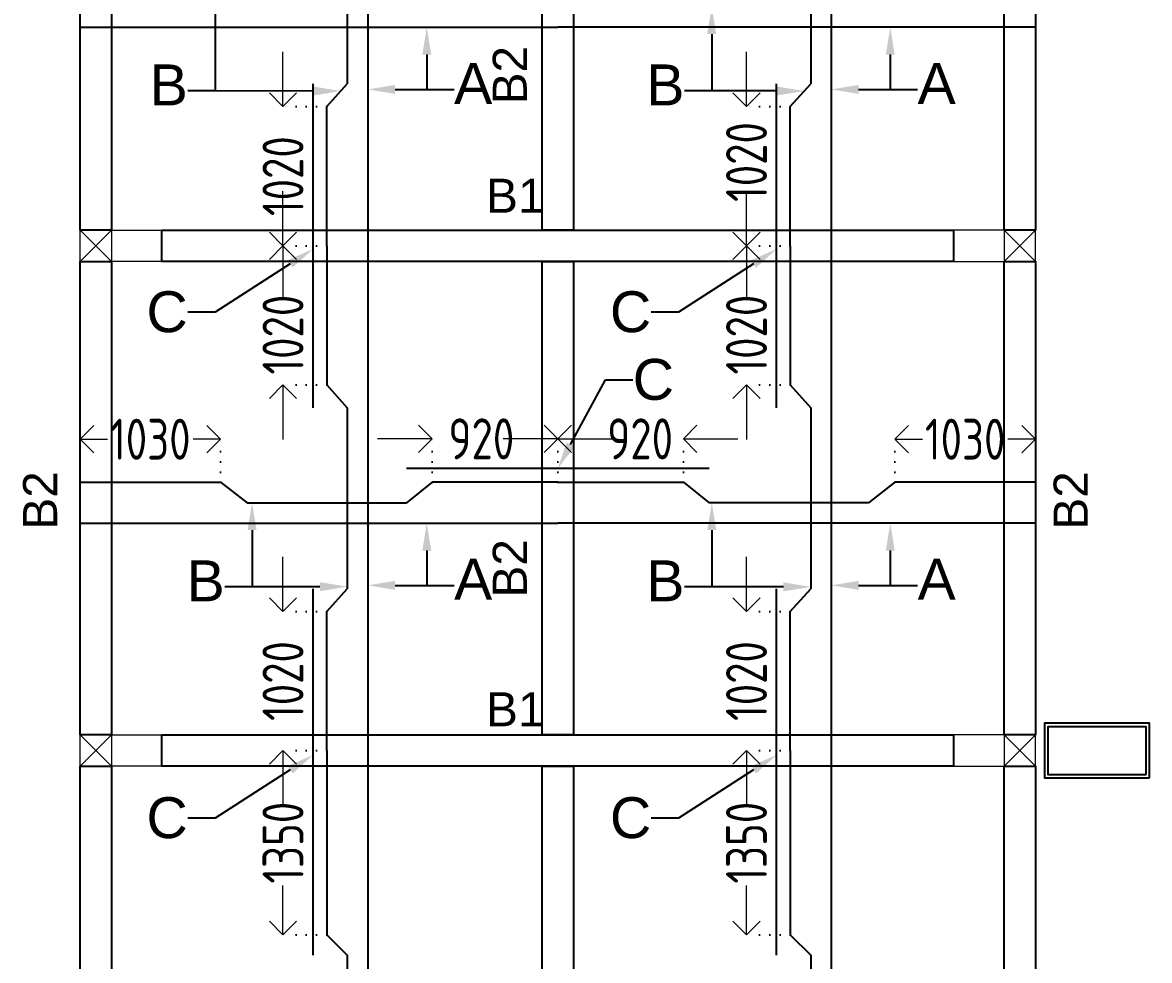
# Model space of a CAD drawing. Header units: inches. Extents: x -605 to 2991212, y -2872845 to 0.
# Drawn here: x 2823513 to 2831770, y -2066045 to -2059171 of the extents above; entities that cross this region are included whole.
import ezdxf
from ezdxf import colors
from ezdxf.entities.mleader import LeaderData, LeaderLine
from ezdxf.enums import TextEntityAlignment as Align
from ezdxf.math import Vec2, Vec3

# ---------------------------------------------------------------- set-up
doc = ezdxf.new("R2010")
doc.units = ezdxf.units.IN
doc.header["$LTSCALE"] = 600
doc.header["$MEASUREMENT"] = 0
doc.linetypes.add('DOT2', pattern=[0.125, 0, -0.125])
for name, color, linetype, lineweight in [('rDIMension', 1, 'Continuous', 18), ('rRCC 2', 40, 'Continuous', 15), ('rREINF 1', 1, 'Continuous', 25)]:
    doc.layers.add(name, color=color, linetype=linetype, lineweight=lineweight)
doc.styles.add('DIM', font='geniso.shx', dxfattribs={"width": 0.85})
doc.styles.get("Standard").update_dxf_attribs({"font": 'arial.ttf'})
doc.dimstyles.new('ST-100', dxfattribs={"dimscale": 100, "dimtxt": 2.5, "dimasz": 2, "dimexe": 0.18, "dimexo": 0.0625, "dimgap": 0.2, "dimtad": 0, "dimdec": 0, "dimzin": 0, "dimdsep": 46, "dimtxsty": 'DIM', "dimblk": 'OPEN90', "dimcen": 0.09, "dimclrd": 256, "dimclrt": 7, "dimadec": 0, "dimazin": 0, "dimtfac": 1, "dimtdec": 0, "dimtofl": 0, "dimtmove": 0, "dimatfit": 3, "dimldrblk": 'OPEN90', "dimfxl": 1, "dimtolj": 1, "dimtzin": 0, "dimlwd": -1, "dimarcsym": 0})

# ---------------------------------------------------------------- blocks, each defined once
blk = doc.blocks.new('_Open90')
at = {"color": 0, "linetype": 'ByBlock', "lineweight": -2}
for p, q in [((-0.5, 0.5), (0, 0)), ((0, 0), (-1, 0)), ((0, 0), (-0.5, -0.5))]:
    blk.add_line(p, q, dxfattribs=at)
blk = doc.blocks.new('*D327')
at = {"layer": 'Defpoints', "color": 0, "linetype": 'ByBlock', "transparency": 16777216}
for p in [(2824964.7, -2062224.9), (2823934.7, -2062540.6), (2824964.7, -2062540.6)]:
    blk.add_point(p, dxfattribs=at)
at = {"layer": 'rDIMension', "color": 0, "linetype": 'DOT2', "lineweight": -2, "transparency": 16777216}
for p, q in [((2823934.7, -2062540.6), (2823934.7, -2062224.9)), ((2824964.7, -2062540.6), (2824964.7, -2062224.9))]:
    blk.add_line(p, q, dxfattribs=at)
at = {"layer": 'rDIMension', "transparency": 16777216}
for p, q in [((2824134.7, -2062224.9), (2824136.3, -2062224.9)), ((2824764.7, -2062224.9), (2824763, -2062224.9))]:
    blk.add_line(p, q, dxfattribs=at)
at = {"layer": 'rDIMension', "linetype": 'ByBlock', "transparency": 16777216, "xscale": 200, "yscale": 200, "zscale": 200, "rotation": 180}
blk.add_blockref('_Open90', (2823934.7, -2062224.9), dxfattribs=at)
at = {"layer": 'rDIMension', "linetype": 'ByBlock', "transparency": 16777216, "xscale": 200, "yscale": 200, "zscale": 200}
blk.add_blockref('_Open90', (2824964.7, -2062224.9), dxfattribs=at)
at = {"layer": 'rDIMension', "color": 7, "linetype": 'ByBlock', "transparency": 16777216, "insert": (2824449.7, -2062224.9), "char_height": 300, "attachment_point": 5, "style": 'DIM'}
blk.add_mtext('\\A1;1030', dxfattribs=at)
blk = doc.blocks.new('*D328')
at = {"layer": 'Defpoints', "color": 0, "linetype": 'ByBlock', "transparency": 16777216}
for p in [(2827434.7, -2062222.2), (2826514.7, -2062540.6), (2827434.7, -2062540.6)]:
    blk.add_point(p, dxfattribs=at)
at = {"layer": 'rDIMension', "transparency": 16777216}
for p, q in [((2826314.7, -2062222.2), (2826114.7, -2062222.2)), ((2827634.7, -2062222.2), (2827834.7, -2062222.2))]:
    blk.add_line(p, q, dxfattribs=at)
at = {"layer": 'rDIMension', "color": 0, "linetype": 'DOT2', "lineweight": -2, "transparency": 16777216}
for p, q in [((2826514.7, -2062540.6), (2826514.7, -2062222.2)), ((2827434.7, -2062540.6), (2827434.7, -2062222.2))]:
    blk.add_line(p, q, dxfattribs=at)
at = {"layer": 'rDIMension', "linetype": 'ByBlock', "transparency": 16777216, "xscale": 200, "yscale": 200, "zscale": 200}
blk.add_blockref('_Open90', (2826514.7, -2062222.2), dxfattribs=at)
at = {"layer": 'rDIMension', "linetype": 'ByBlock', "transparency": 16777216, "xscale": 200, "yscale": 200, "zscale": 200, "rotation": 180}
blk.add_blockref('_Open90', (2827434.7, -2062222.2), dxfattribs=at)
at = {"layer": 'rDIMension', "color": 7, "linetype": 'ByBlock', "transparency": 16777216, "insert": (2826874.9, -2062222.2), "char_height": 300, "attachment_point": 5, "style": 'DIM'}
blk.add_mtext('\\A1;920', dxfattribs=at)
blk = doc.blocks.new('*D329')
at = {"layer": 'Defpoints', "color": 0, "linetype": 'ByBlock', "transparency": 16777216}
for p in [(2829904.7, -2062224.9), (2829904.7, -2062540.6), (2830934.7, -2062540.6)]:
    blk.add_point(p, dxfattribs=at)
at = {"layer": 'rDIMension', "color": 0, "linetype": 'DOT2', "lineweight": -2, "transparency": 16777216}
for p, q in [((2829904.7, -2062540.6), (2829904.7, -2062224.9)), ((2830934.7, -2062540.6), (2830934.7, -2062224.9))]:
    blk.add_line(p, q, dxfattribs=at)
at = {"layer": 'rDIMension', "transparency": 16777216}
for p, q in [((2830104.7, -2062224.9), (2830106.3, -2062224.9)), ((2830734.7, -2062224.9), (2830733, -2062224.9))]:
    blk.add_line(p, q, dxfattribs=at)
at = {"layer": 'rDIMension', "linetype": 'ByBlock', "transparency": 16777216, "xscale": 200, "yscale": 200, "zscale": 200, "rotation": 180}
blk.add_blockref('_Open90', (2829904.7, -2062224.9), dxfattribs=at)
at = {"layer": 'rDIMension', "linetype": 'ByBlock', "transparency": 16777216, "xscale": 200, "yscale": 200, "zscale": 200}
blk.add_blockref('_Open90', (2830934.7, -2062224.9), dxfattribs=at)
at = {"layer": 'rDIMension', "color": 7, "linetype": 'ByBlock', "transparency": 16777216, "insert": (2830419.7, -2062224.9), "char_height": 300, "attachment_point": 5, "style": 'DIM'}
blk.add_mtext('\\A1;1030', dxfattribs=at)
blk = doc.blocks.new('*D330')
at = {"layer": 'Defpoints', "color": 0, "linetype": 'ByBlock', "transparency": 16777216}
for p in [(2827434.7, -2062222.2), (2827434.7, -2062540.6), (2828354.7, -2062540.6)]:
    blk.add_point(p, dxfattribs=at)
at = {"layer": 'rDIMension', "transparency": 16777216}
for p, q in [((2827234.7, -2062222.2), (2827034.7, -2062222.2)), ((2828554.7, -2062222.2), (2828754.7, -2062222.2))]:
    blk.add_line(p, q, dxfattribs=at)
at = {"layer": 'rDIMension', "color": 0, "linetype": 'DOT2', "lineweight": -2, "transparency": 16777216}
for p, q in [((2827434.7, -2062540.6), (2827434.7, -2062222.2)), ((2828354.7, -2062540.6), (2828354.7, -2062222.2))]:
    blk.add_line(p, q, dxfattribs=at)
at = {"layer": 'rDIMension', "linetype": 'ByBlock', "transparency": 16777216, "xscale": 200, "yscale": 200, "zscale": 200}
blk.add_blockref('_Open90', (2827434.7, -2062222.2), dxfattribs=at)
at = {"layer": 'rDIMension', "linetype": 'ByBlock', "transparency": 16777216, "xscale": 200, "yscale": 200, "zscale": 200, "rotation": 180}
blk.add_blockref('_Open90', (2828354.7, -2062222.2), dxfattribs=at)
at = {"layer": 'rDIMension', "color": 7, "linetype": 'ByBlock', "transparency": 16777216, "insert": (2828038.1, -2062222.2), "char_height": 300, "attachment_point": 5, "style": 'DIM'}
blk.add_mtext('\\A1;920', dxfattribs=at)
blk = doc.blocks.new('*D409')
at = {"layer": 'Defpoints', "color": 0, "linetype": 'ByBlock', "transparency": 16777216}
for p in [(2825742.2, -2059786.9), (2825421.5, -2060806.9), (2825742.2, -2060806.9)]:
    blk.add_point(p, dxfattribs=at)
at = {"layer": 'rDIMension', "transparency": 16777216}
for p, q in [((2825421.5, -2059586.9), (2825421.5, -2059386.9)), ((2825421.5, -2061006.9), (2825421.5, -2061206.9))]:
    blk.add_line(p, q, dxfattribs=at)
at = {"layer": 'rDIMension', "color": 0, "linetype": 'DOT2', "lineweight": -2, "transparency": 16777216}
for p, q in [((2825742.2, -2059786.9), (2825421.5, -2059786.9)), ((2825742.2, -2060806.9), (2825421.5, -2060806.9))]:
    blk.add_line(p, q, dxfattribs=at)
at = {"layer": 'rDIMension', "linetype": 'ByBlock', "transparency": 16777216, "xscale": 200, "yscale": 200, "zscale": 200}
for p, rotation in [((2825421.5, -2059786.9), 270), ((2825421.5, -2060806.9), 90)]:
    blk.add_blockref('_Open90', p, dxfattribs=dict(at, rotation=rotation))
at = {"layer": 'rDIMension', "color": 7, "linetype": 'ByBlock', "transparency": 16777216, "insert": (2825421.5, -2060296.9), "char_height": 300, "attachment_point": 5, "rotation": 90, "style": 'DIM'}
blk.add_mtext('\\A1;1020', dxfattribs=at)
blk = doc.blocks.new('*D411')
at = {"layer": 'Defpoints', "color": 0, "linetype": 'ByBlock', "transparency": 16777216}
for p in [(2829138, -2059786.9), (2828817.3, -2060806.9), (2829138, -2060806.9)]:
    blk.add_point(p, dxfattribs=at)
at = {"layer": 'rDIMension', "transparency": 16777216}
for p, q in [((2828817.3, -2059586.9), (2828817.3, -2059386.9)), ((2828817.3, -2061006.9), (2828817.3, -2061206.9))]:
    blk.add_line(p, q, dxfattribs=at)
at = {"layer": 'rDIMension', "color": 0, "linetype": 'DOT2', "lineweight": -2, "transparency": 16777216}
for p, q in [((2829138, -2059786.9), (2828817.3, -2059786.9)), ((2829138, -2060806.9), (2828817.3, -2060806.9))]:
    blk.add_line(p, q, dxfattribs=at)
at = {"layer": 'rDIMension', "linetype": 'ByBlock', "transparency": 16777216, "xscale": 200, "yscale": 200, "zscale": 200}
for p, rotation in [((2828817.3, -2059786.9), 270), ((2828817.3, -2060806.9), 90)]:
    blk.add_blockref('_Open90', p, dxfattribs=dict(at, rotation=rotation))
at = {"layer": 'rDIMension', "color": 7, "linetype": 'ByBlock', "transparency": 16777216, "insert": (2828817.3, -2060193.4), "char_height": 300, "attachment_point": 5, "rotation": 90, "style": 'DIM'}
blk.add_mtext('\\A1;1020', dxfattribs=at)
blk = doc.blocks.new('*D412')
at = {"layer": 'Defpoints', "color": 0, "linetype": 'ByBlock', "transparency": 16777216}
for p in [(2825421.5, -2060806.9), (2825742.2, -2060806.9), (2825742.2, -2061826.9)]:
    blk.add_point(p, dxfattribs=at)
at = {"layer": 'rDIMension', "transparency": 16777216}
for p, q in [((2825421.5, -2060606.9), (2825421.5, -2060406.9)), ((2825421.5, -2062026.9), (2825421.5, -2062226.9))]:
    blk.add_line(p, q, dxfattribs=at)
at = {"layer": 'rDIMension', "color": 0, "linetype": 'DOT2', "lineweight": -2, "transparency": 16777216}
for p, q in [((2825742.2, -2060806.9), (2825421.5, -2060806.9)), ((2825742.2, -2061826.9), (2825421.5, -2061826.9))]:
    blk.add_line(p, q, dxfattribs=at)
at = {"layer": 'rDIMension', "linetype": 'ByBlock', "transparency": 16777216, "xscale": 200, "yscale": 200, "zscale": 200}
for p, rotation in [((2825421.5, -2060806.9), 270), ((2825421.5, -2061826.9), 90)]:
    blk.add_blockref('_Open90', p, dxfattribs=dict(at, rotation=rotation))
at = {"layer": 'rDIMension', "color": 7, "linetype": 'ByBlock', "transparency": 16777216, "insert": (2825421.5, -2061458.6), "char_height": 300, "attachment_point": 5, "rotation": 90, "style": 'DIM'}
blk.add_mtext('\\A1;1020', dxfattribs=at)
blk = doc.blocks.new('*D413')
at = {"layer": 'Defpoints', "color": 0, "linetype": 'ByBlock', "transparency": 16777216}
for p in [(2825742.2, -2063486.9), (2825421.5, -2064506.9), (2825742.2, -2064506.9)]:
    blk.add_point(p, dxfattribs=at)
at = {"layer": 'rDIMension', "transparency": 16777216}
for p, q in [((2825421.5, -2063286.9), (2825421.5, -2063086.9)), ((2825421.5, -2064706.9), (2825421.5, -2064906.9))]:
    blk.add_line(p, q, dxfattribs=at)
at = {"layer": 'rDIMension', "color": 0, "linetype": 'DOT2', "lineweight": -2, "transparency": 16777216}
for p, q in [((2825742.2, -2063486.9), (2825421.5, -2063486.9)), ((2825742.2, -2064506.9), (2825421.5, -2064506.9))]:
    blk.add_line(p, q, dxfattribs=at)
at = {"layer": 'rDIMension', "linetype": 'ByBlock', "transparency": 16777216, "xscale": 200, "yscale": 200, "zscale": 200}
for p, rotation in [((2825421.5, -2063486.9), 270), ((2825421.5, -2064506.9), 90)]:
    blk.add_blockref('_Open90', p, dxfattribs=dict(at, rotation=rotation))
at = {"layer": 'rDIMension', "color": 7, "linetype": 'ByBlock', "transparency": 16777216, "insert": (2825421.5, -2063996.9), "char_height": 300, "attachment_point": 5, "rotation": 90, "style": 'DIM'}
blk.add_mtext('\\A1;1020', dxfattribs=at)
blk = doc.blocks.new('*D414')
at = {"layer": 'Defpoints', "color": 0, "linetype": 'ByBlock', "transparency": 16777216}
for p in [(2828817.3, -2060806.9), (2829138, -2060806.9), (2829138, -2061826.9)]:
    blk.add_point(p, dxfattribs=at)
at = {"layer": 'rDIMension', "transparency": 16777216}
for p, q in [((2828817.3, -2060606.9), (2828817.3, -2060406.9)), ((2828817.3, -2062026.9), (2828817.3, -2062226.9))]:
    blk.add_line(p, q, dxfattribs=at)
at = {"layer": 'rDIMension', "color": 0, "linetype": 'DOT2', "lineweight": -2, "transparency": 16777216}
for p, q in [((2829138, -2060806.9), (2828817.3, -2060806.9)), ((2829138, -2061826.9), (2828817.3, -2061826.9))]:
    blk.add_line(p, q, dxfattribs=at)
at = {"layer": 'rDIMension', "linetype": 'ByBlock', "transparency": 16777216, "xscale": 200, "yscale": 200, "zscale": 200}
for p, rotation in [((2828817.3, -2060806.9), 270), ((2828817.3, -2061826.9), 90)]:
    blk.add_blockref('_Open90', p, dxfattribs=dict(at, rotation=rotation))
at = {"layer": 'rDIMension', "color": 7, "linetype": 'ByBlock', "transparency": 16777216, "insert": (2828817.3, -2061458.6), "char_height": 300, "attachment_point": 5, "rotation": 90, "style": 'DIM'}
blk.add_mtext('\\A1;1020', dxfattribs=at)
blk = doc.blocks.new('*D415')
at = {"layer": 'Defpoints', "color": 0, "linetype": 'ByBlock', "transparency": 16777216}
for p in [(2829138, -2063486.9), (2828817.3, -2064506.9), (2829138, -2064506.9)]:
    blk.add_point(p, dxfattribs=at)
at = {"layer": 'rDIMension', "transparency": 16777216}
for p, q in [((2828817.3, -2063286.9), (2828817.3, -2063086.9)), ((2828817.3, -2064706.9), (2828817.3, -2064906.9))]:
    blk.add_line(p, q, dxfattribs=at)
at = {"layer": 'rDIMension', "color": 0, "linetype": 'DOT2', "lineweight": -2, "transparency": 16777216}
for p, q in [((2829138, -2063486.9), (2828817.3, -2063486.9)), ((2829138, -2064506.9), (2828817.3, -2064506.9))]:
    blk.add_line(p, q, dxfattribs=at)
at = {"layer": 'rDIMension', "linetype": 'ByBlock', "transparency": 16777216, "xscale": 200, "yscale": 200, "zscale": 200}
for p, rotation in [((2828817.3, -2063486.9), 270), ((2828817.3, -2064506.9), 90)]:
    blk.add_blockref('_Open90', p, dxfattribs=dict(at, rotation=rotation))
at = {"layer": 'rDIMension', "color": 7, "linetype": 'ByBlock', "transparency": 16777216, "insert": (2828817.3, -2063996.9), "char_height": 300, "attachment_point": 5, "rotation": 90, "style": 'DIM'}
blk.add_mtext('\\A1;1020', dxfattribs=at)
blk = doc.blocks.new('*D424')
at = {"layer": 'Defpoints', "color": 0, "linetype": 'ByBlock', "transparency": 16777216}
for p in [(2825421.5, -2064506.9), (2825742.2, -2064506.9), (2825742.2, -2065856.9)]:
    blk.add_point(p, dxfattribs=at)
at = {"layer": 'rDIMension', "color": 0, "linetype": 'DOT2', "lineweight": -2, "transparency": 16777216}
for p, q in [((2825742.2, -2064506.9), (2825421.5, -2064506.9)), ((2825742.2, -2065856.9), (2825421.5, -2065856.9))]:
    blk.add_line(p, q, dxfattribs=at)
at = {"layer": 'rDIMension', "transparency": 16777216}
for p, q in [((2825421.5, -2064706.9), (2825421.5, -2064868.6)), ((2825421.5, -2065656.9), (2825421.5, -2065495.3))]:
    blk.add_line(p, q, dxfattribs=at)
at = {"layer": 'rDIMension', "linetype": 'ByBlock', "transparency": 16777216, "xscale": 200, "yscale": 200, "zscale": 200}
for p, rotation in [((2825421.5, -2064506.9), 90), ((2825421.5, -2065856.9), 270)]:
    blk.add_blockref('_Open90', p, dxfattribs=dict(at, rotation=rotation))
at = {"layer": 'rDIMension', "color": 7, "linetype": 'ByBlock', "transparency": 16777216, "insert": (2825421.5, -2065181.9), "char_height": 300, "attachment_point": 5, "rotation": 90, "style": 'DIM'}
blk.add_mtext('\\A1;1350', dxfattribs=at)
blk = doc.blocks.new('*D426')
at = {"layer": 'Defpoints', "color": 0, "linetype": 'ByBlock', "transparency": 16777216}
for p in [(2828817.3, -2064506.9), (2829138, -2064506.9), (2829138, -2065856.9)]:
    blk.add_point(p, dxfattribs=at)
at = {"layer": 'rDIMension', "color": 0, "linetype": 'DOT2', "lineweight": -2, "transparency": 16777216}
for p, q in [((2829138, -2064506.9), (2828817.3, -2064506.9)), ((2829138, -2065856.9), (2828817.3, -2065856.9))]:
    blk.add_line(p, q, dxfattribs=at)
at = {"layer": 'rDIMension', "transparency": 16777216}
for p, q in [((2828817.3, -2064706.9), (2828817.3, -2064868.6)), ((2828817.3, -2065656.9), (2828817.3, -2065495.3))]:
    blk.add_line(p, q, dxfattribs=at)
at = {"layer": 'rDIMension', "linetype": 'ByBlock', "transparency": 16777216, "xscale": 200, "yscale": 200, "zscale": 200}
for p, rotation in [((2828817.3, -2064506.9), 90), ((2828817.3, -2065856.9), 270)]:
    blk.add_blockref('_Open90', p, dxfattribs=dict(at, rotation=rotation))
at = {"layer": 'rDIMension', "color": 7, "linetype": 'ByBlock', "transparency": 16777216, "insert": (2828817.3, -2065181.9), "char_height": 300, "attachment_point": 5, "rotation": 90, "style": 'DIM'}
blk.add_mtext('\\A1;1350', dxfattribs=at)

msp = doc.modelspace()

# ---------------------------------------------------------------- linework, layer by layer
at = {"color": 4, "linetype": 'ByBlock'}
for points in [[(2826042.2, -2057106.9), (2826042.2, -2060806.9)], [(2829438, -2057106.9), (2829438, -2060806.9)], [(2825892.2, -2058293.8), (2825892.2, -2059620.1)], [(2829288, -2058293.8), (2829288, -2059620.1)], [(2823934.7, -2059206.3), (2827434.7, -2059206.3)], [(2830934.7, -2059206.3), (2827434.7, -2059206.3)], [(2825642.2, -2061993.8), (2825642.2, -2059620.1)], [(2825742.2, -2060806.9), (2825742.2, -2059786.9), (2825892.2, -2059620.1)], [(2829038, -2061993.8), (2829038, -2059620.1)], [(2829138, -2060806.9), (2829138, -2059786.9), (2829288, -2059620.1)], [(2825742.2, -2060806.9), (2825742.2, -2061826.9), (2825892.2, -2061993.8)], [(2826042.2, -2060806.9), (2826042.2, -2064506.9)], [(2829138, -2060806.9), (2829138, -2061826.9), (2829288, -2061993.8)], [(2829438, -2060806.9), (2829438, -2064506.9)], [(2825892.2, -2061993.8), (2825892.2, -2063320.1)], [(2829288, -2061993.8), (2829288, -2063320.1)], [(2828542.9, -2062440.6), (2826326.4, -2062440.6)], [(2823934.7, -2062540.6), (2824964.7, -2062540.6), (2825157.9, -2062690.6)], [(2827434.7, -2062540.6), (2826514.7, -2062540.6), (2826326.4, -2062690.6)], [(2827434.7, -2062540.6), (2828354.7, -2062540.6), (2828542.9, -2062690.6)], [(2830934.7, -2062540.6), (2829904.7, -2062540.6), (2829711.4, -2062690.6)], [(2825157.9, -2062690.6), (2826326.4, -2062690.6)], [(2829711.4, -2062690.6), (2828542.9, -2062690.6)], [(2823934.7, -2062840.6), (2827434.7, -2062840.6)], [(2830934.7, -2062840.6), (2827434.7, -2062840.6)], [(2825642.2, -2066006.8), (2825642.2, -2063320.1)], [(2825742.2, -2064506.9), (2825742.2, -2063486.9), (2825892.2, -2063320.1)], [(2829038, -2066006.8), (2829038, -2063320.1)], [(2829138, -2064506.9), (2829138, -2063486.9), (2829288, -2063320.1)], [(2825742.2, -2064506.9), (2825742.2, -2065856.9), (2825892.2, -2066006.8)], [(2826042.2, -2064506.9), (2826042.2, -2069656.9)], [(2829138, -2064506.9), (2829138, -2065856.9), (2829288, -2066006.8)], [(2829438, -2064506.9), (2829438, -2069656.9)], [(2825892.2, -2066006.8), (2825892.2, -2068157.1)], [(2829288, -2066006.8), (2829288, -2068157.1)]]:
    msp.add_lwpolyline(points, dxfattribs=at)
at = {"color": 1, "linetype": 'ByBlock'}
for points in [[(2823934.7, -2057221.9), (2824164.7, -2057221.9), (2824164.7, -2060691.9), (2823934.7, -2060691.9)], [(2827319.7, -2057221.9), (2827549.7, -2057221.9), (2827549.7, -2060691.9), (2827319.7, -2060691.9)], [(2830704.7, -2057221.9), (2830934.7, -2057221.9), (2830934.7, -2060691.9), (2830704.7, -2060691.9)], [(2824534.7, -2060691.9), (2830334.7, -2060691.9), (2830334.7, -2060921.9), (2824534.7, -2060921.9)], [(2823934.7, -2060921.9), (2824164.7, -2060921.9), (2824164.7, -2064391.9), (2823934.7, -2064391.9)], [(2827319.7, -2060921.9), (2827549.7, -2060921.9), (2827549.7, -2064391.9), (2827319.7, -2064391.9)], [(2830704.7, -2060921.9), (2830934.7, -2060921.9), (2830934.7, -2064391.9), (2830704.7, -2064391.9)], [(2824534.7, -2064391.9), (2830334.7, -2064391.9), (2830334.7, -2064621.9), (2824534.7, -2064621.9)], [(2823934.7, -2064621.9), (2824164.7, -2064621.9), (2824164.7, -2069541.9), (2823934.7, -2069541.9)], [(2827319.7, -2064621.9), (2827549.7, -2064621.9), (2827549.7, -2069541.9), (2827319.7, -2069541.9)], [(2830704.7, -2064621.9), (2830934.7, -2064621.9), (2830934.7, -2069541.9), (2830704.7, -2069541.9)]]:
    msp.add_lwpolyline(points, close=True, dxfattribs=at)
at = {"color": 6, "linetype": 'ByBlock'}
msp.add_lwpolyline([(2831769.7, -2064706.9), (2831769.7, -2064306.9), (2830999.7, -2064306.9), (2830999.7, -2064706.9)], close=True, dxfattribs=at)
at = {"color": 3, "linetype": 'ByBlock'}
msp.add_lwpolyline([(2831744.7, -2064681.9), (2831744.7, -2064331.9), (2831024.7, -2064331.9), (2831024.7, -2064681.9)], close=True, dxfattribs=at)
at = {"layer": 'rRCC 2', "color": 6}
for p, q in [((2823934.7, -2060691.9), (2824164.7, -2060921.9)), ((2823934.7, -2060921.9), (2824164.7, -2060691.9)), ((2830934.7, -2060691.9), (2830704.7, -2060921.9)), ((2830934.7, -2060921.9), (2830704.7, -2060691.9)), ((2823934.7, -2064391.9), (2824164.7, -2064621.9)), ((2823934.7, -2064621.9), (2824164.7, -2064391.9)), ((2830934.7, -2064391.9), (2830704.7, -2064621.9)), ((2830934.7, -2064621.9), (2830704.7, -2064391.9))]:
    msp.add_line(p, q, dxfattribs=at)
for points in [[(2823934.7, -2060921.9), (2823934.7, -2060691.9), (2824534.7, -2060691.9), (2824534.7, -2060921.9)], [(2823934.7, -2060691.9), (2824164.7, -2060691.9), (2824164.7, -2060921.9), (2823934.7, -2060921.9)], [(2830934.7, -2060921.9), (2830934.7, -2060691.9), (2830334.7, -2060691.9), (2830334.7, -2060921.9)], [(2830934.7, -2060691.9), (2830704.7, -2060691.9), (2830704.7, -2060921.9), (2830934.7, -2060921.9)], [(2823934.7, -2064621.9), (2823934.7, -2064391.9), (2824534.7, -2064391.9), (2824534.7, -2064621.9)], [(2823934.7, -2064391.9), (2824164.7, -2064391.9), (2824164.7, -2064621.9), (2823934.7, -2064621.9)], [(2830934.7, -2064621.9), (2830934.7, -2064391.9), (2830334.7, -2064391.9), (2830334.7, -2064621.9)], [(2830934.7, -2064391.9), (2830704.7, -2064391.9), (2830704.7, -2064621.9), (2830934.7, -2064621.9)]]:
    msp.add_lwpolyline(points, close=True, dxfattribs=at)

# ---------------------------------------------------------------- texts
at = {"layer": 'rRCC 2'}
for p in [(2827083.3, -2059557), (2823642, -2062673.3), (2831192.4, -2062673.3), (2827083.3, -2063170.8)]:
    msp.add_text('B2', height=250, rotation=90, dxfattribs=at).set_placement(p, align=Align.MIDDLE_CENTER)
for p in [(2827123.4, -2060440.8), (2827123.4, -2064203.6)]:
    msp.add_text('B1', height=250, dxfattribs=at).set_placement(p, align=Align.MIDDLE_CENTER)

# ---------------------------------------------------------------- dimensions: what is measured, and where the dimension line sits
at = {"layer": 'rDIMension', "color": 1, "linetype": 'ByBlock'}
for base, p1, p2, picture, middle in [((2825421.5, -2060806.9), (2825742.2, -2059786.9), (2825742.2, -2060806.9), '*D409', (2825421.5, -2060296.9)), ((2825421.5, -2064506.9), (2825742.2, -2063486.9), (2825742.2, -2064506.9), '*D413', (2825421.5, -2063996.9)), ((2828817.3, -2064506.9), (2829138, -2063486.9), (2829138, -2064506.9), '*D415', (2828817.3, -2063996.9)), ((2825421.5, -2064506.9), (2825742.2, -2065856.9), (2825742.2, -2064506.9), '*D424', (2825421.5, -2065181.9)), ((2828817.3, -2064506.9), (2829138, -2065856.9), (2829138, -2064506.9), '*D426', (2828817.3, -2065181.9))]:
    dim = msp.add_linear_dim(base=base, p1=p1, p2=p2, angle=90, dimstyle='ST-100', override={"dimtxt": 3, "dimexe": 0, "dimexo": 0, "dimtmove": 1, "dimfxl": 1.25, "dimtfillclr": 256, "dimarcsym": 2}, dxfattribs=at)
    dim.commit()
    dim.dimension.update_dxf_attribs({"geometry": picture, "text_midpoint": middle})
for base, p1, p2, angle, override, picture, middle in [((2828817.3, -2060806.9), (2829138, -2059786.9), (2829138, -2060806.9), 90, {"dimtxt": 3, "dimexe": 0, "dimexo": 0, "dimtmove": 1, "dimfxl": 1.25, "dimtfillclr": 256, "dimarcsym": 2}, '*D411', (2828817.3, -2060193.4)), ((2825421.5, -2060806.9), (2825742.2, -2061826.9), (2825742.2, -2060806.9), 90, {"dimtxt": 3, "dimexe": 0, "dimexo": 0, "dimtmove": 1, "dimfxl": 1.25, "dimtfillclr": 256, "dimarcsym": 2}, '*D412', (2825421.5, -2061458.6)), ((2828817.3, -2060806.9), (2829138, -2061826.9), (2829138, -2060806.9), 90, {"dimtxt": 3, "dimexe": 0, "dimexo": 0, "dimtmove": 1, "dimfxl": 1.25, "dimtfillclr": 256, "dimarcsym": 2}, '*D414', (2828817.3, -2061458.6)), ((2827434.7, -2062222.2), (2828354.7, -2062540.6), (2827434.7, -2062540.6), 180, {"dimtxt": 3, "dimexe": 0, "dimexo": 0, "dimtmove": 1, "dimfxl": 1.25, "dimtfillclr": 256, "dimarcsym": 2}, '*D330', (2828038.1, -2062222.2)), ((2829904.7, -2062224.9), (2830934.7, -2062540.6), (2829904.7, -2062540.6), 180, {"dimtxt": 3, "dimasz": 2, "dimexe": 0, "dimexo": 0, "dimtmove": 1, "dimfxl": 1.25, "dimtfillclr": 256, "dimarcsym": 2}, '*D329', (2830419.7, -2062224.9))]:
    dim = msp.add_linear_dim(base=base, p1=p1, p2=p2, angle=angle, dimstyle='ST-100', override=override, dxfattribs=at)
    dim.commit()
    dim.dimension.update_dxf_attribs({"geometry": picture, "text_midpoint": middle, "dimtype": 160})
for base, p1, p2, override, picture, middle in [((2824964.7, -2062224.9), (2823934.7, -2062540.6), (2824964.7, -2062540.6), {"dimtxt": 3, "dimasz": 2, "dimexe": 0, "dimexo": 0, "dimtmove": 1, "dimfxl": 1.25, "dimtfillclr": 256, "dimarcsym": 2}, '*D327', (2824449.7, -2062224.9)), ((2827434.7, -2062222.2), (2826514.7, -2062540.6), (2827434.7, -2062540.6), {"dimtxt": 3, "dimexe": 0, "dimexo": 0, "dimtmove": 1, "dimfxl": 1.25, "dimtfillclr": 256, "dimarcsym": 2}, '*D328', (2826874.9, -2062222.2))]:
    dim = msp.add_linear_dim(base=base, p1=p1, p2=p2, dimstyle='ST-100', override=override, dxfattribs=at)
    dim.commit()
    dim.dimension.update_dxf_attribs({"geometry": picture, "text_midpoint": middle, "dimtype": 160})

# ---------------------------------------------------------------- leaders
at = {"layer": 'rREINF 1', "color": 3, "linetype": 'ByBlock'}
ml = msp.add_multileader_mtext('Standard', dxfattribs=at)
ml.set_content('B', color=3)
ml.set_leader_properties()
ml.build(insert=Vec2(0, 0))
ml.multileader.update_dxf_attribs({"text_top_attachment_type": 0, "text_bottom_attachment_type": 0, "dogleg_length": 200, "arrow_head_size": 200})
ctx = ml.context
ctx.base_point, ctx.char_height, ctx.arrow_head_size, ctx.landing_gap_size, ctx.plane_origin = Vec3(2824498, -2059672.6), 300, 200, 0.09, Vec3(2824958.8, -2059079.4)
ctx.text_align_type = 2
notes = []
notes.append((ctx, [(0, (1, 1, 0), (2824924.7, -2059672.6), (-1, 0), 200, [(0, [(2824924.7, -2058906.3)], 256, [])])]))
ctx.mtext.insert, ctx.mtext.alignment, ctx.mtext.flow_direction = Vec3(2824724.6, -2059478.2), 3, 5
ml = msp.add_multileader_mtext('Standard', dxfattribs=at)
ml.set_content('B', color=3)
ml.set_leader_properties()
ml.build(insert=Vec2(0, 0))
ml.multileader.update_dxf_attribs({"text_top_attachment_type": 0, "text_bottom_attachment_type": 0, "dogleg_length": 200, "arrow_head_size": 200})
ctx = ml.context
ctx.base_point, ctx.char_height, ctx.arrow_head_size, ctx.landing_gap_size, ctx.plane_origin = Vec3(2828136.2, -2059672.6), 300, 200, 0.09, Vec3(2828597, -2059079.4)
ctx.text_align_type = 2
notes.append((ctx, [(0, (1, 1, 0), (2828562.9, -2059672.6), (-1, 0), 200, [(0, [(2828562.9, -2059056.3)], 256, [])])]))
ctx.mtext.insert, ctx.mtext.alignment, ctx.mtext.flow_direction = Vec3(2828362.8, -2059478.2), 3, 5
ml = msp.add_multileader_mtext('Standard', dxfattribs=at)
ml.set_content('A', color=3)
ml.set_leader_properties()
ml.build(insert=Vec2(0, 0))
ml.multileader.update_dxf_attribs({"text_top_attachment_type": 0, "text_bottom_attachment_type": 0, "dogleg_length": 200, "arrow_head_size": 200})
ctx = ml.context
ctx.base_point, ctx.char_height, ctx.arrow_head_size, ctx.landing_gap_size, ctx.plane_origin = Vec3(2826675, -2059661.5), 300, 200, 0.09, Vec3(2826628.4, -2059068.2)
notes.append((ctx, [(0, (1, 1, 0), (2826475, -2059661.5), (1, 0), 200, [(0, [(2826475, -2059206.3)], 256, [])])]))
ctx.mtext.insert, ctx.mtext.flow_direction = Vec3(2826675.1, -2059467.1), 5
ml = msp.add_multileader_mtext('Standard', dxfattribs=at)
ml.set_content('A', color=3)
ml.set_leader_properties()
ml.build(insert=Vec2(0, 0))
ml.multileader.update_dxf_attribs({"text_top_attachment_type": 0, "text_bottom_attachment_type": 0, "dogleg_length": 200, "arrow_head_size": 200})
ctx = ml.context
ctx.base_point, ctx.char_height, ctx.arrow_head_size, ctx.landing_gap_size, ctx.plane_origin = Vec3(2830070.8, -2059661.5), 300, 200, 0.09, Vec3(2830024.2, -2059068.2)
notes.append((ctx, [(0, (1, 1, 0), (2829870.8, -2059661.5), (1, 0), 200, [(0, [(2829870.8, -2059206.3)], 256, [])])]))
ctx.mtext.insert, ctx.mtext.flow_direction = Vec3(2830070.9, -2059467.1), 5
ml = msp.add_multileader_mtext('Standard', dxfattribs=at)
ml.set_content('', color=3)
ml.set_leader_properties()
ml.build(insert=Vec2(0, 0))
ml.multileader.update_dxf_attribs({"text_top_attachment_type": 0, "text_bottom_attachment_type": 0, "dogleg_length": 200, "arrow_head_size": 200})
ctx = ml.context
ctx.base_point, ctx.char_height, ctx.arrow_head_size, ctx.landing_gap_size, ctx.plane_origin = Vec3(2824724.5, -2059672.6), 300, 200, 0.09, Vec3(2825528.1, -2059672.6)
ctx.text_align_type = 2
notes.append((ctx, [(0, (1, 1, 0), (2824924.7, -2059672.6), (-1, 0), 200, [(0, [(2825844.3, -2059673.4)], 256, [])])]))
ctx.mtext.insert, ctx.mtext.alignment, ctx.mtext.flow_direction = Vec3(2824724.6, -2059522.6), 3, 5
ml = msp.add_multileader_mtext('Standard', dxfattribs=at)
ml.set_content('', color=3)
ml.set_leader_properties()
ml.build(insert=Vec2(0, 0))
ml.multileader.update_dxf_attribs({"text_top_attachment_type": 0, "text_bottom_attachment_type": 0, "dogleg_length": 200, "arrow_head_size": 200})
ctx = ml.context
ctx.base_point, ctx.char_height, ctx.arrow_head_size, ctx.landing_gap_size, ctx.plane_origin = Vec3(2826675, -2059661.5), 300, 200, 0.09, Vec3(2826059.1, -2059661.5)
notes.append((ctx, [(0, (1, 1, 0), (2826475, -2059661.5), (1, 0), 200, [(0, [(2826042.2, -2059661.5)], 256, [])])]))
ctx.mtext.insert, ctx.mtext.flow_direction = Vec3(2826675.1, -2059511.5), 5
ml = msp.add_multileader_mtext('Standard', dxfattribs=at)
ml.set_content('', color=3)
ml.set_leader_properties()
ml.build(insert=Vec2(0, 0))
ml.multileader.update_dxf_attribs({"text_top_attachment_type": 0, "text_bottom_attachment_type": 0, "dogleg_length": 200, "arrow_head_size": 200})
ctx = ml.context
ctx.base_point, ctx.char_height, ctx.arrow_head_size, ctx.landing_gap_size, ctx.plane_origin = Vec3(2828362.7, -2059672.6), 300, 200, 0.09, Vec3(2829166.2, -2059672.6)
ctx.text_align_type = 2
notes.append((ctx, [(0, (1, 1, 0), (2828562.9, -2059672.6), (-1, 0), 200, [(0, [(2829240.5, -2059673)], 256, [])])]))
ctx.mtext.insert, ctx.mtext.alignment, ctx.mtext.flow_direction = Vec3(2828362.8, -2059522.6), 3, 5
ml = msp.add_multileader_mtext('Standard', dxfattribs=at)
ml.set_content('', color=3)
ml.set_leader_properties()
ml.build(insert=Vec2(0, 0))
ml.multileader.update_dxf_attribs({"text_top_attachment_type": 0, "text_bottom_attachment_type": 0, "dogleg_length": 200, "arrow_head_size": 200})
ctx = ml.context
ctx.base_point, ctx.char_height, ctx.arrow_head_size, ctx.landing_gap_size, ctx.plane_origin = Vec3(2830070.8, -2059661.5), 300, 200, 0.09, Vec3(2829455, -2059661.5)
notes.append((ctx, [(0, (1, 1, 0), (2829870.8, -2059661.5), (1, 0), 200, [(0, [(2829438, -2059661.5)], 256, [])])]))
ctx.mtext.insert, ctx.mtext.flow_direction = Vec3(2830070.9, -2059511.5), 5
ml = msp.add_multileader_mtext('Standard', dxfattribs=at)
ml.set_content('C', color=3)
ml.set_leader_properties()
ml.build(insert=Vec2(0, 0))
ml.multileader.update_dxf_attribs({"text_top_attachment_type": 0, "text_bottom_attachment_type": 0, "dogleg_length": 200, "arrow_head_size": 200})
ctx = ml.context
ctx.base_point, ctx.char_height, ctx.arrow_head_size, ctx.landing_gap_size, ctx.plane_origin = Vec3(2824458.3, -2061293.2), 300, 200, 0.09, Vec3(2825220.8, -2061081.9)
ctx.text_align_type = 2
notes.append((ctx, [(1, (1, 1, 0), (2824923.7, -2061293.2), (-1, 0), 200, [(0, [(2825642.2, -2060831.3)], 256, [])])]))
ctx.mtext.insert, ctx.mtext.alignment, ctx.mtext.flow_direction = Vec3(2824723.6, -2061140.6), 3, 5
ml = msp.add_multileader_mtext('Standard', dxfattribs=at)
ml.set_content('C', color=3)
ml.set_leader_properties()
ml.build(insert=Vec2(0, 0))
ml.multileader.update_dxf_attribs({"text_top_attachment_type": 0, "text_bottom_attachment_type": 0, "dogleg_length": 200, "arrow_head_size": 200})
ctx = ml.context
ctx.base_point, ctx.char_height, ctx.arrow_head_size, ctx.landing_gap_size, ctx.plane_origin = Vec3(2827854.1, -2061293.2), 300, 200, 0.09, Vec3(2828616.6, -2061081.9)
ctx.text_align_type = 2
notes.append((ctx, [(1, (1, 1, 0), (2828319.5, -2061293.2), (-1, 0), 200, [(0, [(2829038, -2060831.3)], 256, [])])]))
ctx.mtext.insert, ctx.mtext.alignment, ctx.mtext.flow_direction = Vec3(2828119.4, -2061140.6), 3, 5
ml = msp.add_multileader_mtext('Standard', dxfattribs=at)
ml.set_content('C', color=3)
ml.set_leader_properties()
ml.build(insert=Vec2(0, 0))
ml.multileader.update_dxf_attribs({"text_top_attachment_type": 0, "text_bottom_attachment_type": 0, "dogleg_length": 200, "arrow_head_size": 200})
ctx = ml.context
ctx.base_point, ctx.char_height, ctx.arrow_head_size, ctx.landing_gap_size, ctx.plane_origin = Vec3(2827983.6, -2061788.7), 300, 200, 0.09, Vec3(2827012.8, -2062691.2)
notes.append((ctx, [(0, (1, 1, 0), (2827783.6, -2061788.7), (1, 0), 200, [(0, [(2827434.2, -2062440.6)], 256, [])])]))
ctx.mtext.insert, ctx.mtext.flow_direction = Vec3(2827983.7, -2061636.2), 5
ml = msp.add_multileader_mtext('Standard', dxfattribs=at)
ml.set_content('B', color=3)
ml.set_leader_properties()
ml.build(insert=Vec2(0, 0))
ml.multileader.update_dxf_attribs({"text_top_attachment_type": 0, "text_bottom_attachment_type": 0, "dogleg_length": 200, "arrow_head_size": 200})
ctx = ml.context
ctx.base_point, ctx.char_height, ctx.arrow_head_size, ctx.landing_gap_size, ctx.plane_origin = Vec3(2824768.3, -2063307), 300, 200, 0.09, Vec3(2825229.1, -2062713.8)
ctx.text_align_type = 2
notes.append((ctx, [(0, (1, 1, 0), (2825195, -2063307), (-1, 0), 200, [(0, [(2825195, -2062690.6)], 256, [])])]))
ctx.mtext.insert, ctx.mtext.alignment, ctx.mtext.flow_direction = Vec3(2824994.9, -2063112.6), 3, 5
ml = msp.add_multileader_mtext('Standard', dxfattribs=at)
ml.set_content('B', color=3)
ml.set_leader_properties()
ml.build(insert=Vec2(0, 0))
ml.multileader.update_dxf_attribs({"text_top_attachment_type": 0, "text_bottom_attachment_type": 0, "dogleg_length": 200, "arrow_head_size": 200})
ctx = ml.context
ctx.base_point, ctx.char_height, ctx.arrow_head_size, ctx.landing_gap_size, ctx.plane_origin = Vec3(2828136.6, -2063307), 300, 200, 0.09, Vec3(2828597.5, -2062713.8)
ctx.text_align_type = 2
notes.append((ctx, [(0, (1, 1, 0), (2828563.4, -2063307), (-1, 0), 200, [(0, [(2828563.4, -2062690.6)], 256, [])])]))
ctx.mtext.insert, ctx.mtext.alignment, ctx.mtext.flow_direction = Vec3(2828363.3, -2063112.6), 3, 5
ml = msp.add_multileader_mtext('Standard', dxfattribs=at)
ml.set_content('A', color=3)
ml.set_leader_properties()
ml.build(insert=Vec2(0, 0))
ml.multileader.update_dxf_attribs({"text_top_attachment_type": 0, "text_bottom_attachment_type": 0, "dogleg_length": 200, "arrow_head_size": 200})
ctx = ml.context
ctx.base_point, ctx.char_height, ctx.arrow_head_size, ctx.landing_gap_size, ctx.plane_origin = Vec3(2826675, -2063295.8), 300, 200, 0.09, Vec3(2826628.4, -2062702.6)
notes.append((ctx, [(0, (1, 1, 0), (2826475, -2063295.8), (1, 0), 200, [(0, [(2826475, -2062840.6)], 256, [])])]))
ctx.mtext.insert, ctx.mtext.flow_direction = Vec3(2826675.1, -2063101.4), 5
ml = msp.add_multileader_mtext('Standard', dxfattribs=at)
ml.set_content('A', color=3)
ml.set_leader_properties()
ml.build(insert=Vec2(0, 0))
ml.multileader.update_dxf_attribs({"text_top_attachment_type": 0, "text_bottom_attachment_type": 0, "dogleg_length": 200, "arrow_head_size": 200})
ctx = ml.context
ctx.base_point, ctx.char_height, ctx.arrow_head_size, ctx.landing_gap_size, ctx.plane_origin = Vec3(2830070.8, -2063295.8), 300, 200, 0.09, Vec3(2830024.2, -2062702.6)
notes.append((ctx, [(0, (1, 1, 0), (2829870.8, -2063295.8), (1, 0), 200, [(0, [(2829870.8, -2062840.6)], 256, [])])]))
ctx.mtext.insert, ctx.mtext.flow_direction = Vec3(2830070.9, -2063101.4), 5
ml = msp.add_multileader_mtext('Standard', dxfattribs=at)
ml.set_content('', color=3)
ml.set_leader_properties()
ml.build(insert=Vec2(0, 0))
ml.multileader.update_dxf_attribs({"text_top_attachment_type": 0, "text_bottom_attachment_type": 0, "dogleg_length": 200, "arrow_head_size": 200})
ctx = ml.context
ctx.base_point, ctx.char_height, ctx.arrow_head_size, ctx.landing_gap_size, ctx.plane_origin = Vec3(2824994.8, -2063307), 300, 200, 0.09, Vec3(2825798.3, -2063307)
ctx.text_align_type = 2
notes.append((ctx, [(0, (1, 1, 0), (2825195, -2063307), (-1, 0), 200, [(0, [(2825892.2, -2063304.9)], 256, [])])]))
ctx.mtext.insert, ctx.mtext.alignment, ctx.mtext.flow_direction = Vec3(2824994.9, -2063157), 3, 5
ml = msp.add_multileader_mtext('Standard', dxfattribs=at)
ml.set_content('', color=3)
ml.set_leader_properties()
ml.build(insert=Vec2(0, 0))
ml.multileader.update_dxf_attribs({"text_top_attachment_type": 0, "text_bottom_attachment_type": 0, "dogleg_length": 200, "arrow_head_size": 200})
ctx = ml.context
ctx.base_point, ctx.char_height, ctx.arrow_head_size, ctx.landing_gap_size, ctx.plane_origin = Vec3(2826675, -2063295.8), 300, 200, 0.09, Vec3(2826059.1, -2063295.8)
notes.append((ctx, [(0, (1, 1, 0), (2826475, -2063295.8), (1, 0), 200, [(0, [(2826042.2, -2063295.8)], 256, [])])]))
ctx.mtext.insert, ctx.mtext.flow_direction = Vec3(2826675.1, -2063145.8), 5
ml = msp.add_multileader_mtext('Standard', dxfattribs=at)
ml.set_content('', color=3)
ml.set_leader_properties()
ml.build(insert=Vec2(0, 0))
ml.multileader.update_dxf_attribs({"text_top_attachment_type": 0, "text_bottom_attachment_type": 0, "dogleg_length": 200, "arrow_head_size": 200})
ctx = ml.context
ctx.base_point, ctx.char_height, ctx.arrow_head_size, ctx.landing_gap_size, ctx.plane_origin = Vec3(2828363.2, -2063307), 300, 200, 0.09, Vec3(2829166.7, -2063307)
ctx.text_align_type = 2
notes.append((ctx, [(0, (1, 1, 0), (2828563.4, -2063307), (-1, 0), 200, [(0, [(2829288, -2063307)], 256, [])])]))
ctx.mtext.insert, ctx.mtext.alignment, ctx.mtext.flow_direction = Vec3(2828363.3, -2063157), 3, 5
ml = msp.add_multileader_mtext('Standard', dxfattribs=at)
ml.set_content('', color=3)
ml.set_leader_properties()
ml.build(insert=Vec2(0, 0))
ml.multileader.update_dxf_attribs({"text_top_attachment_type": 0, "text_bottom_attachment_type": 0, "dogleg_length": 200, "arrow_head_size": 200})
ctx = ml.context
ctx.base_point, ctx.char_height, ctx.arrow_head_size, ctx.landing_gap_size, ctx.plane_origin = Vec3(2830070.8, -2063295.8), 300, 200, 0.09, Vec3(2829455, -2063295.8)
notes.append((ctx, [(0, (1, 1, 0), (2829870.8, -2063295.8), (1, 0), 200, [(0, [(2829438, -2063295.8)], 256, [])])]))
ctx.mtext.insert, ctx.mtext.flow_direction = Vec3(2830070.9, -2063145.8), 5
ml = msp.add_multileader_mtext('Standard', dxfattribs=at)
ml.set_content('C', color=3)
ml.set_leader_properties()
ml.build(insert=Vec2(0, 0))
ml.multileader.update_dxf_attribs({"text_top_attachment_type": 0, "text_bottom_attachment_type": 0, "dogleg_length": 200, "arrow_head_size": 200})
ctx = ml.context
ctx.base_point, ctx.char_height, ctx.arrow_head_size, ctx.landing_gap_size, ctx.plane_origin = Vec3(2824458.3, -2065000.8), 300, 200, 0.09, Vec3(2825220.8, -2064789.5)
ctx.text_align_type = 2
notes.append((ctx, [(1, (1, 1, 0), (2824923.7, -2065000.8), (-1, 0), 200, [(0, [(2825642.2, -2064538.9)], 256, [])])]))
ctx.mtext.insert, ctx.mtext.alignment, ctx.mtext.flow_direction = Vec3(2824723.6, -2064848.2), 3, 5
ml = msp.add_multileader_mtext('Standard', dxfattribs=at)
ml.set_content('C', color=3)
ml.set_leader_properties()
ml.build(insert=Vec2(0, 0))
ml.multileader.update_dxf_attribs({"text_top_attachment_type": 0, "text_bottom_attachment_type": 0, "dogleg_length": 200, "arrow_head_size": 200})
ctx = ml.context
ctx.base_point, ctx.char_height, ctx.arrow_head_size, ctx.landing_gap_size, ctx.plane_origin = Vec3(2827854.1, -2065000.8), 300, 200, 0.09, Vec3(2828616.6, -2064789.5)
ctx.text_align_type = 2
notes.append((ctx, [(1, (1, 1, 0), (2828319.5, -2065000.8), (-1, 0), 200, [(0, [(2829038, -2064538.9)], 256, [])])]))
ctx.mtext.insert, ctx.mtext.alignment, ctx.mtext.flow_direction = Vec3(2828119.4, -2064848.2), 3, 5
for ctx, leaders in notes:
    for number, flags, end, landing, length, lines in leaders:
        leader = LeaderData()
        leader.index, (leader.has_last_leader_line, leader.has_dogleg_vector, leader.attachment_direction) = number, flags
        leader.last_leader_point, leader.dogleg_vector, leader.dogleg_length = Vec3(end), Vec3(landing), length
        for number, points, colour, breaks in lines:
            line = LeaderLine()
            line.index, line.vertices, line.color, line.breaks = number, Vec3.list(points), colors.encode_raw_color(colour), breaks
            leader.lines.append(line)
        ctx.leaders.append(leader)

doc.saveas('drawing.dxf')
